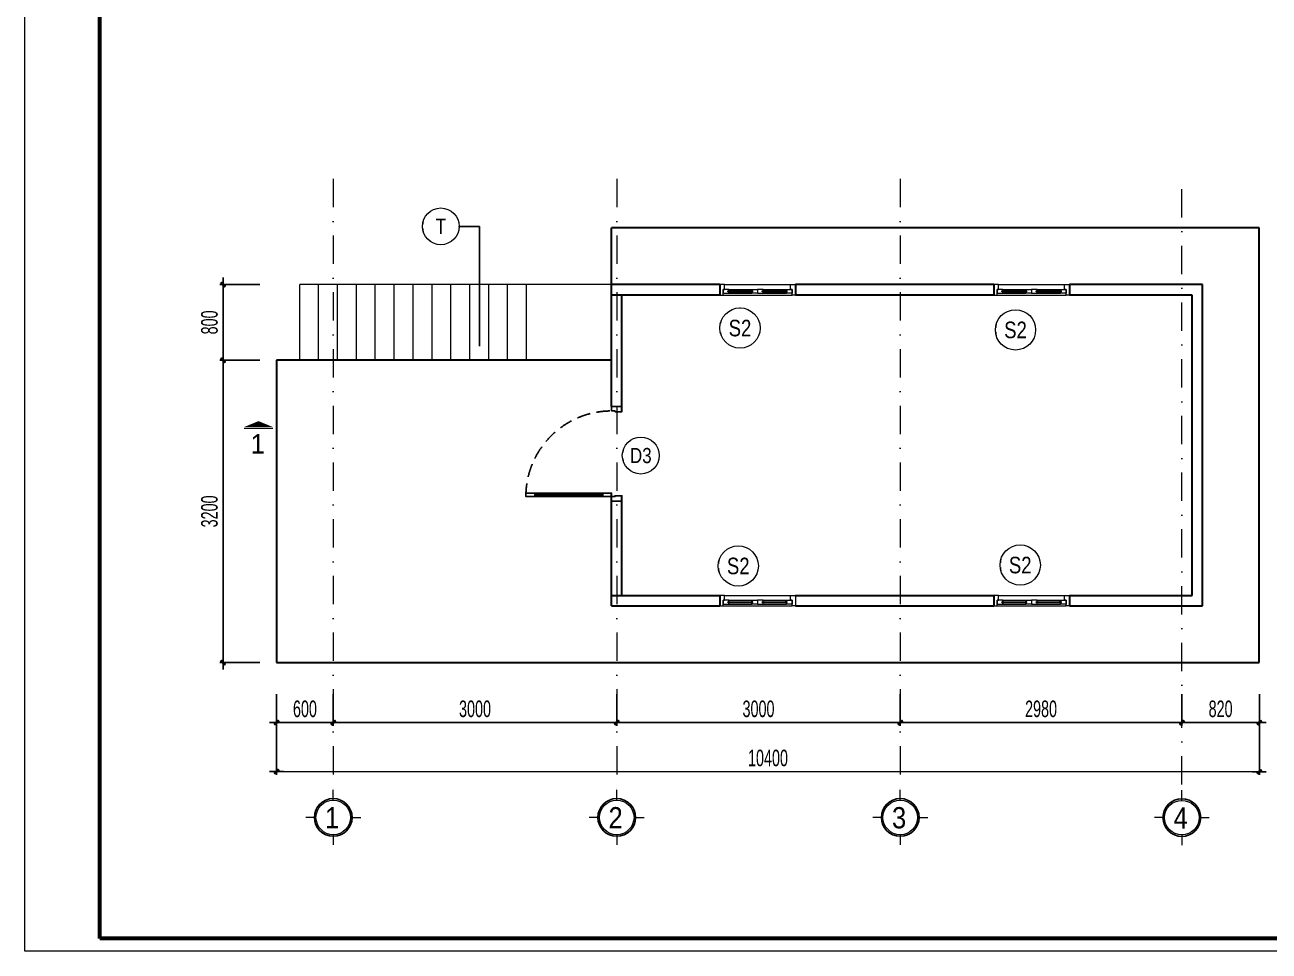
# Model space of a CAD drawing. Header units: millimetres. Extents: x 596422 to 1674380, y -367470 to 58862.
# Drawn here: x 829284 to 842451, y -263164 to -253363 of the extents above; entities that cross this region are included whole.
import ezdxf
from ezdxf.enums import TextEntityAlignment as Align

# ---------------------------------------------------------------- set-up
doc = ezdxf.new("R2010")
doc.units = ezdxf.units.MM
doc.header["$LTSCALE"] = 600
doc.header["$MEASUREMENT"] = 0
for name, pattern in [('ACAD_ISO07W100', [3, 0, -3]), ('DASHDOT', [1, 0.5, -0.25, 0, -0.25]), ('HIDDEN', [0.375, 0.25, -0.125])]:
    doc.linetypes.add(name, pattern=pattern)
doc.layers.get('0').update_dxf_attribs({"lineweight": 0})
doc.layers.get('Defpoints').update_dxf_attribs({"lineweight": 0})
for name, color, linetype, lineweight in [('- Nội Thất', 83, 'Continuous', 25), ('0.15_Cua', 144, 'Continuous', 15), ('A-WIPEOUT', 254, 'ACAD_ISO07W100', 0), ('ISO', 33, 'Continuous', 15), ('LC Dim', 8, 'Continuous', 18), ('LC ISO', 153, 'Continuous', 13), ('LC Khac', 4, 'Continuous', 9), ('LC Net dam 1', 30, 'Continuous', 30), ('LC Net manh', 9, 'Continuous', 5), ('LC Net truc', 79, 'DASHDOT', 13), ('LC Text1', 3, 'Continuous', 20), ('text', 1, 'Continuous', 20)]:
    doc.layers.add(name, color=color, linetype=linetype, lineweight=lineweight)
doc.layers.add('Khungten_LCDI', color=7, linetype='Continuous')
doc.layers.add('Kichthuoc', color=9, linetype='Continuous')
doc.styles.add('General text 2', font='arial.ttf')
doc.styles.add('HOATBIF', font='hoatbif.shx', dxfattribs={"width": 0.65})
doc.styles.add('Khungten', font='VHAVAN.TTF', dxfattribs={"width": 0.9, "height": 5000})
doc.styles.add('LC 1', font='VHAVANB.TTF')
doc.styles.add('Title', font='VHAVAN.TTF', dxfattribs={"width": 0.8})
doc.dimstyles.new('1-100 (1-60)', dxfattribs={"dimscale": 60, "dimtxt": 2.5, "dimasz": 0.35, "dimexe": 0.5, "dimexo": 0, "dimgap": 0.8, "dimtad": 1, "dimdec": 0, "dimzin": 0, "dimdsep": 46, "dimtxsty": 'HOATBIF', "dimblk1": 'DOT', "dimblk2": 'DOT', "dimsah": 1, "dimcen": -1, "dimdle": 1, "dimclrd": 256, "dimclre": 256, "dimclrt": 4, "dimadec": 3, "dimazin": 2, "dimtfac": 0.333333, "dimtdec": 0, "dimtix": 1, "dimtmove": 2, "dimatfit": 3, "dimldrblk": 'DOT', "dimfxl": 1, "dimtvp": 0.833333, "dimtolj": 1, "dimtzin": 0, "dimarcsym": 0})
doc.dimstyles.new('1-100(1-70)', dxfattribs={"dimscale": 70, "dimtxt": 2.5, "dimasz": 0.35, "dimexe": 0.5, "dimexo": 0, "dimgap": 0.8, "dimtad": 1, "dimdec": 0, "dimzin": 0, "dimdsep": 46, "dimtxsty": 'HOATBIF', "dimblk1": 'DOT', "dimblk2": 'DOT', "dimsah": 1, "dimcen": -1, "dimdle": 1, "dimclrd": 256, "dimclre": 256, "dimclrt": 4, "dimadec": 3, "dimazin": 2, "dimtfac": 0.333333, "dimtdec": 0, "dimtix": 1, "dimtmove": 2, "dimatfit": 3, "dimldrblk": 'DOT', "dimfxl": 1, "dimtvp": 0.833333, "dimtolj": 1, "dimtzin": 0, "dimarcsym": 0})

# ---------------------------------------------------------------- blocks, each defined once
blk = doc.blocks.new('*U1549')
for p, q in [((35, 0), (765, 0)), ((50, -110), (750, -110)), ((460, -20), (705, -20)), ((460, -60), (705, -60))]:
    blk.add_line(p, q)
at = {"color": 8, "lineweight": 5}
for p, q in [((95, -20), (340, -20)), ((95, -35), (340, -35)), ((95, -45), (340, -45)), ((95, -60), (340, -60)), ((460, -20), (705, -20)), ((460, -35), (705, -35)), ((460, -45), (705, -45)), ((460, -60), (705, -60))]:
    blk.add_line(p, q, dxfattribs=at)
for points in [[(0, 0), (35, 0), (35, -60), (50, -60), (50, -110), (0, -110), (0, 0)], [(800, 0), (765, 0), (765, -60), (750, -60), (750, -110), (800, -110), (800, 0)], [(460, -45), (460, -60), (400, -60), (400, -20), (460, -20), (460, -35), (450, -35), (450, -45), (460, -45)], [(705, -45), (705, -60), (765, -60), (765, -20), (705, -20), (705, -35), (715, -35), (715, -45), (705, -45)]]:
    blk.add_lwpolyline(points)
for points in [[(35, -20), (95, -20), (95, -35), (85, -35), (85, -45), (95, -45), (95, -60), (35, -60)], [(400, -20), (340, -20), (340, -35), (350, -35), (350, -45), (340, -45), (340, -60), (400, -60)]]:
    blk.add_lwpolyline(points, close=True)
for points in [[(95, -29, -0.312187), (102, -35, -0.312187)], [(95, -51, 0.312187), (102, -45, 0.312187)], [(340, -29, 0.312187), (333, -35, 0.312187)], [(340, -51, -0.312187), (333, -45, -0.312187)]]:
    blk.add_lwpolyline(points, format="xyb", dxfattribs=at)
for centre, start, end in [((459, -37), 14.2151, 83.5658), ((459, -43), 276.4342, 345.7849), ((706, -37), 96.4342, 165.7849), ((706, -43), 194.2151, 263.5658)]:
    blk.add_arc(centre, 8.25, start, end, dxfattribs=at)
blk = doc.blocks.new('*U1548')
for p, q in [((35, 0), (765, 0)), ((50, -110), (750, -110)), ((460, -20), (705, -20)), ((460, -60), (705, -60))]:
    blk.add_line(p, q)
at = {"color": 8, "lineweight": 5}
for p, q in [((95, -20), (340, -20)), ((95, -35), (340, -35)), ((95, -45), (340, -45)), ((95, -60), (340, -60)), ((460, -20), (705, -20)), ((460, -35), (705, -35)), ((460, -45), (705, -45)), ((460, -60), (705, -60))]:
    blk.add_line(p, q, dxfattribs=at)
for points in [[(0, 0), (35, 0), (35, -60), (50, -60), (50, -110), (0, -110), (0, 0)], [(800, 0), (765, 0), (765, -60), (750, -60), (750, -110), (800, -110), (800, 0)], [(460, -45), (460, -60), (400, -60), (400, -20), (460, -20), (460, -35), (450, -35), (450, -45), (460, -45)], [(705, -45), (705, -60), (765, -60), (765, -20), (705, -20), (705, -35), (715, -35), (715, -45), (705, -45)]]:
    blk.add_lwpolyline(points)
for points in [[(35, -20), (95, -20), (95, -35), (85, -35), (85, -45), (95, -45), (95, -60), (35, -60)], [(400, -20), (340, -20), (340, -35), (350, -35), (350, -45), (340, -45), (340, -60), (400, -60)]]:
    blk.add_lwpolyline(points, close=True)
for points in [[(95, -29, -0.312187), (102, -35, -0.312187)], [(95, -51, 0.312187), (102, -45, 0.312187)], [(340, -29, 0.312187), (333, -35, 0.312187)], [(340, -51, -0.312187), (333, -45, -0.312187)]]:
    blk.add_lwpolyline(points, format="xyb", dxfattribs=at)
for centre, start, end in [((459, -37), 14.2151, 83.5658), ((459, -43), 276.4342, 345.7849), ((706, -37), 96.4342, 165.7849), ((706, -43), 194.2151, 263.5658)]:
    blk.add_arc(centre, 8.25, start, end, dxfattribs=at)
blk = doc.blocks.new('*U1405')
blk.add_line((-70, 100), (-70, 867))
for points in [[(-50, 0), (-50, 967), (-90, 967), (-90, 0)], [(-50, 100), (-90, 100), (-90, 867), (-50, 867)], [(0, -117), (-60, -117), (-60, -40), (-50, -40), (-50, 0), (0, 0)], [(-1067, -117), (-1007, -117), (-1007, -40), (-1017, -40), (-1017, 0), (-1067, 0)]]:
    blk.add_lwpolyline(points, close=True)
at = {"linetype": 'HIDDEN'}
blk.add_arc((-50, 0), 967, 90, 180, dxfattribs=at)
blk = doc.blocks.new('LCDI-new')
at = {"layer": 'Defpoints', "lineweight": 0}
blk.add_lwpolyline([(-1626044.71, 488105.01), (-1626044.71, 488402.01), (-1625624.71, 488402.01), (-1625624.71, 488105.01)], close=True, dxfattribs=at)
at = {"layer": 'Khungten_LCDI', "color": 5, "lineweight": 60}
blk.add_lwpolyline([(-1626032.71, 488107.01), (-1626032.71, 488400.01), (-1625626.71, 488400.01), (-1625626.71, 488107.01)], close=True, dxfattribs=at)
at = {"color": 2, "style": 'Title', "width": 1.824646}
for tag, p, p2 in [('TENBANVE1', (-1625663.58, 488164.65), (-1625629.32, 488164.65)), ('TENBANVE2', (-1625663.58, 488157.89), (-1625629.32, 488157.89))]:
    blk.add_attdef(tag, text='', height=2.5, dxfattribs=at).set_placement(p, p2, align=Align.FIT)
at = {"color": 7, "style": 'Khungten', "width": 0.8}
for tag, p in [('REVISION', (-1625637.72, 488146.05)), ('NGAYHT', (-1625637.25, 488137.42))]:
    blk.add_attdef(tag, text='', height=2, dxfattribs=at).set_placement(p, align=Align.CENTER)
at = {"color": 2, "style": 'Title', "width": 0.7}
blk.add_attdef('SOBANVE', text='', height=2.5, dxfattribs=at).set_placement((-1625637.09, 488114.55), align=Align.CENTER)
blk = doc.blocks.new('*U10')
at = {"layer": 'A-WIPEOUT'}
blk.add_lwpolyline([(0, 4.25), (-2.5, 3.44), (-4.04, 1.31), (-4.04, -1.31), (-2.5, -3.44), (0, -4.25), (2.5, -3.44), (4.04, -1.31), (4.04, 1.31), (2.5, 3.44)], close=True, dxfattribs=at)
blk.add_wipeout([(0, 4.25), (-2.5, 3.44), (-4.04, 1.31), (-4.04, -1.31), (-2.5, -3.44), (0, -4.25), (2.5, -3.44), (4.04, -1.31), (4.04, 1.31), (2.5, 3.44)]).dxf.layer = 'A-WIPEOUT'
blk.add_circle((0, 0), 4.25)
at = {"layer": 'text', "style": 'General text 2', "width": 0.8, "flags": 8}
blk.add_attdef('SYMBOL', text='', height=3.5, dxfattribs=at).set_placement((0, 0), align=Align.MIDDLE_CENTER)
blk = doc.blocks.new('DOT')
at = {"layer": 'Kichthuoc'}
blk.add_line((-3, 0), (3, 0), dxfattribs=at)
at = {"layer": 'Kichthuoc', "color": 4}
blk.add_line((-1, -1), (1, 1), dxfattribs=at)
blk.add_lwpolyline([(0.5, 1), (-1, -0.5), (-0.5, -1), (1, 0.5)], close=True, dxfattribs=at)
blk = doc.blocks.new('*D1437')
at = {"layer": 'Defpoints', "color": 0, "transparency": 16777216}
for p in [(831948, -260445), (832548, -260445), (832548, -260745)]:
    blk.add_point(p, dxfattribs=at)
at = {"layer": 'LC Dim', "lineweight": -2, "transparency": 16777216}
for p, q in [((831948, -260445), (831948, -260780)), ((832548, -260445), (832548, -260780)), ((831972, -260745), (832523, -260745))]:
    blk.add_line(p, q, dxfattribs=at)
at = {"layer": 'LC Dim', "lineweight": -2, "transparency": 16777216, "xscale": 24.5, "yscale": 24.5, "zscale": 24.5}
for p, rotation in [((831948, -260745), 179.9999999999934), ((832548, -260745), 359.9999999999933)]:
    blk.add_blockref('DOT', p, dxfattribs=dict(at, rotation=rotation))
at = {"layer": 'LC Dim', "color": 4, "transparency": 16777216, "insert": (832248, -260601), "char_height": 175, "attachment_point": 5, "style": 'HOATBIF'}
blk.add_mtext('\\A1;600', dxfattribs=at)
blk = doc.blocks.new('_Dot')
at = {"color": 0, "linetype": 'ByBlock', "lineweight": -2}
blk.add_line((-0.5, 0), (-1, 0), dxfattribs=at)
at = {"color": 0, "linetype": 'ByBlock', "const_width": 0.5}
blk.add_lwpolyline([(-0.25, 0, 1), (0.25, 0, 1)], format="xyb", close=True, dxfattribs=at)
blk = doc.blocks.new('*D1438')
at = {"layer": 'Defpoints', "color": 0, "transparency": 16777216}
for p in [(832548, -260445), (835548, -260445), (835548, -260745)]:
    blk.add_point(p, dxfattribs=at)
at = {"layer": 'LC Dim', "lineweight": -2, "transparency": 16777216}
for p, q in [((832548, -260445), (832548, -260780)), ((835548, -260445), (835548, -260780)), ((832572, -260745), (835523, -260745))]:
    blk.add_line(p, q, dxfattribs=at)
at = {"layer": 'LC Dim', "lineweight": -2, "transparency": 16777216, "xscale": 24.5, "yscale": 24.5, "zscale": 24.5}
for p, rotation in [((832548, -260745), 179.999999999999), ((835548, -260745), 359.999999999999)]:
    blk.add_blockref('DOT', p, dxfattribs=dict(at, rotation=rotation))
at = {"layer": 'LC Dim', "color": 4, "transparency": 16777216, "insert": (834048, -260601), "char_height": 175, "attachment_point": 5, "style": 'HOATBIF'}
blk.add_mtext('\\A1;3000', dxfattribs=at)
blk = doc.blocks.new('*D1439')
at = {"layer": 'Defpoints', "color": 0, "transparency": 16777216}
for p in [(835548, -260445), (838548, -260445), (838548, -260745)]:
    blk.add_point(p, dxfattribs=at)
at = {"layer": 'LC Dim', "lineweight": -2, "transparency": 16777216}
for p, q in [((835548, -260445), (835548, -260780)), ((838548, -260445), (838548, -260780)), ((835572, -260745), (838523, -260745))]:
    blk.add_line(p, q, dxfattribs=at)
at = {"layer": 'LC Dim', "lineweight": -2, "transparency": 16777216, "xscale": 24.5, "yscale": 24.5, "zscale": 24.5}
for p, rotation in [((835548, -260745), 179.999999999999), ((838548, -260745), 359.999999999999)]:
    blk.add_blockref('DOT', p, dxfattribs=dict(at, rotation=rotation))
at = {"layer": 'LC Dim', "color": 4, "transparency": 16777216, "insert": (837048, -260601), "char_height": 175, "attachment_point": 5, "style": 'HOATBIF'}
blk.add_mtext('\\A1;3000', dxfattribs=at)
blk = doc.blocks.new('*D1440')
at = {"layer": 'Defpoints', "color": 0, "transparency": 16777216}
for p in [(838548, -260445), (841528, -260445), (841528, -260745)]:
    blk.add_point(p, dxfattribs=at)
at = {"layer": 'LC Dim', "lineweight": -2, "transparency": 16777216}
for p, q in [((838548, -260445), (838548, -260780)), ((841528, -260445), (841528, -260780)), ((838572, -260745), (841503, -260745))]:
    blk.add_line(p, q, dxfattribs=at)
at = {"layer": 'LC Dim', "lineweight": -2, "transparency": 16777216, "xscale": 24.5, "yscale": 24.5, "zscale": 24.5}
for p, rotation in [((838548, -260745), 179.999999999999), ((841528, -260745), 359.999999999999)]:
    blk.add_blockref('DOT', p, dxfattribs=dict(at, rotation=rotation))
at = {"layer": 'LC Dim', "color": 4, "transparency": 16777216, "insert": (840038, -260601), "char_height": 175, "attachment_point": 5, "style": 'HOATBIF'}
blk.add_mtext('\\A1;2980', dxfattribs=at)
blk = doc.blocks.new('*D1441')
at = {"layer": 'Defpoints', "color": 0, "transparency": 16777216}
for p in [(841528, -260445), (842348, -260445), (842348, -260745)]:
    blk.add_point(p, dxfattribs=at)
at = {"layer": 'LC Dim', "lineweight": -2, "transparency": 16777216}
for p, q in [((841528, -260445), (841528, -260780)), ((842348, -260445), (842348, -260780)), ((841552, -260745), (842323, -260745))]:
    blk.add_line(p, q, dxfattribs=at)
at = {"layer": 'LC Dim', "lineweight": -2, "transparency": 16777216, "xscale": 24.5, "yscale": 24.5, "zscale": 24.5}
for p, rotation in [((841528, -260745), 179.999999999999), ((842348, -260745), 359.999999999999)]:
    blk.add_blockref('DOT', p, dxfattribs=dict(at, rotation=rotation))
at = {"layer": 'LC Dim', "color": 4, "transparency": 16777216, "insert": (841938, -260601), "char_height": 175, "attachment_point": 5, "style": 'HOATBIF'}
blk.add_mtext('\\A1;820', dxfattribs=at)
blk = doc.blocks.new('*D1442')
at = {"layer": 'Defpoints', "color": 0, "transparency": 16777216}
for p in [(831770, -256111), (831382, -256911), (831770, -256911)]:
    blk.add_point(p, dxfattribs=at)
at = {"layer": 'LC Dim', "lineweight": -2, "transparency": 16777216}
for p, q in [((831770, -256111), (831347, -256111)), ((831382, -256136), (831382, -256887)), ((831770, -256911), (831347, -256911))]:
    blk.add_line(p, q, dxfattribs=at)
at = {"layer": 'LC Dim', "lineweight": -2, "transparency": 16777216, "xscale": 24.5, "yscale": 24.5, "zscale": 24.5}
for p, rotation in [((831382, -256111), 89.99999999999336), ((831382, -256911), 269.9999999999933)]:
    blk.add_blockref('DOT', p, dxfattribs=dict(at, rotation=rotation))
at = {"layer": 'LC Dim', "color": 4, "transparency": 16777216, "insert": (831238, -256511), "char_height": 175, "attachment_point": 5, "rotation": 90, "style": 'HOATBIF'}
blk.add_mtext('\\A1;800', dxfattribs=at)
blk = doc.blocks.new('*D1443')
at = {"layer": 'Defpoints', "color": 0, "transparency": 16777216}
for p in [(831770, -256911), (831382, -260111), (831770, -260111)]:
    blk.add_point(p, dxfattribs=at)
at = {"layer": 'LC Dim', "lineweight": -2, "transparency": 16777216}
for p, q in [((831770, -256911), (831347, -256911)), ((831382, -256936), (831382, -260087)), ((831770, -260111), (831347, -260111))]:
    blk.add_line(p, q, dxfattribs=at)
at = {"layer": 'LC Dim', "lineweight": -2, "transparency": 16777216, "xscale": 24.5, "yscale": 24.5, "zscale": 24.5}
for p, rotation in [((831382, -256911), 89.99999999999336), ((831382, -260111), 269.9999999999933)]:
    blk.add_blockref('DOT', p, dxfattribs=dict(at, rotation=rotation))
at = {"layer": 'LC Dim', "color": 4, "transparency": 16777216, "insert": (831238, -258511), "char_height": 175, "attachment_point": 5, "rotation": 90, "style": 'HOATBIF'}
blk.add_mtext('\\A1;3200', dxfattribs=at)
blk = doc.blocks.new('*D1453')
at = {"layer": 'Defpoints', "color": 0, "transparency": 16777216}
for p in [(831948, -260445), (842348, -260446), (842348, -261265)]:
    blk.add_point(p, dxfattribs=at)
at = {"layer": 'LC Dim', "lineweight": -2, "transparency": 16777216}
for p, q in [((831948, -260445), (831948, -261299)), ((842348, -260446), (842348, -261300)), ((831972, -261264), (842323, -261265))]:
    blk.add_line(p, q, dxfattribs=at)
at = {"layer": 'LC Dim', "lineweight": -2, "transparency": 16777216, "xscale": 24.5, "yscale": 24.5, "zscale": 24.5}
for p, rotation in [((831948, -261264), 179.9961099071033), ((842348, -261265), 359.9961099071033)]:
    blk.add_blockref('DOT', p, dxfattribs=dict(at, rotation=rotation))
at = {"layer": 'LC Dim', "color": 4, "transparency": 16777216, "insert": (837148, -261121), "char_height": 175, "attachment_point": 5, "rotation": 359.9961, "style": 'HOATBIF'}
blk.add_mtext('\\A1;10400', dxfattribs=at)
blk = doc.blocks.new('TTRUC')
at = {"layer": 'ISO'}
for p, q in [((0, 6.37), (0, 10.13)), ((-6.37, 0), (-10.13, 0)), ((6.37, 0), (10.13, 0)), ((0, -6.37), (0, -10.13))]:
    blk.add_line(p, q, dxfattribs=at)
blk.add_circle((0, 0), 6.37, dxfattribs=at)
at = {"layer": 'Kichthuoc'}
blk.add_circle((0, 0), 6.95, dxfattribs=at)

msp = doc.modelspace()

# ---------------------------------------------------------------- linework, layer by layer
at = {"layer": 'LC Khac', "color": 1, "ltscale": 2}
msp.add_line((831908, -257633.7), (831605, -257633.7), dxfattribs=at)
msp.add_lwpolyline([(831756.5, -257555.4, 0, 294.2, 0), (831756.5, -257616.1, 171.6, 171.6, 0)], format="xyseb", dxfattribs=at)
at = {"layer": 'LC Net dam 1'}
for p, q in [((842347.7, -255511.1), (835492.7, -255511.1)), ((835492.7, -256111.1), (835492.7, -255511.1)), ((842347.7, -260111.1), (842347.7, -255511.1)), ((835492.7, -257401.1), (835492.7, -256111.1)), ((836637.7, -256111.1), (835492.7, -256111.1)), ((836637.7, -256221.1), (835492.7, -256221.1)), ((835602.7, -257457.3), (835602.7, -256221.1)), ((836637.7, -256111.1), (836637.7, -256221.1)), ((837437.7, -256111.1), (837437.7, -256221.1)), ((839537.7, -256111.1), (837437.7, -256111.1)), ((839537.7, -256221.1), (837437.7, -256221.1)), ((839537.7, -256111.1), (839537.7, -256221.1)), ((841747.7, -256111.1), (840337.7, -256111.1)), ((840337.7, -256111.1), (840337.7, -256221.1)), ((841637.7, -256221.1), (840337.7, -256221.1)), ((841637.7, -259401.1), (841637.7, -256221.1)), ((841747.7, -259511.1), (841747.7, -256111.1)), ((831947.7, -256911.1), (831947.7, -260111.1)), ((835492.7, -256911.1), (831947.7, -256911.1)), ((835492.7, -259511.1), (835492.7, -258316.7)), ((835602.7, -259401.1), (835602.7, -258344.8)), ((835492.7, -259401.1), (836637.7, -259401.1)), ((835492.7, -259511.1), (836637.7, -259511.1)), ((836637.7, -259401.1), (836637.7, -259511.1)), ((837437.7, -259401.1), (839537.7, -259401.1)), ((837437.7, -259511.1), (839537.7, -259511.1)), ((839537.7, -259401.1), (839537.7, -259511.1)), ((840337.7, -259401.1), (840337.7, -259511.1)), ((840337.7, -259401.1), (841637.7, -259401.1)), ((840337.7, -259511.1), (841747.7, -259511.1)), ((831947.7, -260111.1), (842347.7, -260111.1))]:
    msp.add_line(p, q, dxfattribs=at)
at = {"layer": 'LC Net manh'}
for p, q in [((835492.7, -256111.1), (832192.7, -256111.1)), ((832192.7, -256911.1), (832192.7, -256111.1)), ((832392.7, -256911.1), (832392.7, -256111.1)), ((832592.7, -256911.1), (832592.7, -256111.1)), ((832792.7, -256911.1), (832792.7, -256111.1)), ((832992.7, -256911.1), (832992.7, -256111.1)), ((833192.7, -256911.1), (833192.7, -256111.1)), ((833392.7, -256911.1), (833392.7, -256111.1)), ((833592.7, -256911.1), (833592.7, -256111.1)), ((833792.7, -256911.1), (833792.7, -256111.1)), ((833992.7, -256911.1), (833992.7, -256111.1)), ((834192.7, -256911.1), (834192.7, -256111.1)), ((834392.7, -256911.1), (834392.7, -256111.1)), ((834592.7, -256911.1), (834592.7, -256111.1))]:
    msp.add_line(p, q, dxfattribs=at)
at = {"layer": 'LC Net truc'}
for p, q in [((832547.7, -254992.3), (832547.7, -261458.6)), ((835547.7, -254992.3), (835547.7, -261458.6)), ((838547.7, -254992.3), (838547.7, -261458.6)), ((841527.7, -261400.6), (841529.4, -255064.8)), ((837437.7, -259401.1), (837437.7, -259511.1))]:
    msp.add_line(p, q, dxfattribs=at)

# ---------------------------------------------------------------- block references
at = {"layer": '- Nội Thất', "xscale": -0.9375000000001709, "yscale": 0.9375000000001709, "zscale": 0.9375000000001709, "rotation": 89.99999999995859}
msp.add_blockref('*U1405', (835492.7, -258401.1), dxfattribs=at)
at = {"layer": '0.15_Cua', "xscale": -1, "rotation": 180}
for name, p in [('*U1548', (836637.7, -256221.1)), ('*U1549', (839537.7, -256221.1)), ('*U1548', (836637.7, -259511.1)), ('*U1549', (839537.7, -259511.1))]:
    msp.add_blockref(name, p, dxfattribs=at)
at = {"layer": 'Kichthuoc', "xscale": 66.00000000007024, "yscale": 66.00000000007024, "zscale": 66.00000000007024}
msp.add_blockref('LCDI-new', (108148235.2, -32478094.3), dxfattribs=at)
at = {"layer": 'LC ISO', "xscale": 28.69141044115101, "yscale": 28.69141044115101, "zscale": 28.69141044115101}
for p in [(832547.7, -261749.3), (835547.7, -261749.3), (838547.7, -261749.3), (841527.8, -261751.2)]:
    msp.add_blockref('TTRUC', p, dxfattribs=at)

# ---------------------------------------------------------------- texts
at = {"ltscale": 2, "style": 'LC 1'}
msp.add_attdef('1', text='A', height=205.9, dxfattribs=at).set_placement((831749.1, -257796.3), align=Align.MIDDLE_CENTER)
at = {"layer": 'LC Text1', "ltscale": 0.2, "style": 'LC 1', "width": 0.9}
for s, p in [('1', (832535.7, -261932)), ('2', (835535.7, -261932)), ('3', (838535.7, -261932)), ('4', (841515.7, -261934))]:
    msp.add_text(s, height=224.7, dxfattribs=at).set_placement(p, align=Align.BOTTOM_CENTER)

# ---------------------------------------------------------------- dimensions: what is measured, and where the dimension line sits
at = {"layer": 'LC Dim'}
for p1, p2, distance, picture, middle in [((831769.8, -256111.1), (831769.8, -256911.1), -387.9, '*D1442', (831238.4, -256511.1)), ((831947.7, -260445.4), (842347.7, -260446.1), -819, '*D1453', (837147.7, -261121.3)), ((831947.7, -260445.5), (832547.7, -260445.5), -299.4, '*D1437', (832247.7, -260601.4))]:
    dim = msp.add_aligned_dim(p1=p1, p2=p2, distance=distance, dimstyle='1-100(1-70)', dxfattribs=at)
    dim.commit()
    dim.dimension.update_dxf_attribs({"geometry": picture, "text_midpoint": middle})
for base, p1, p2, angle, picture, middle in [((831381.9, -260111.1), (831769.8, -256911.1), (831769.8, -260111.1), 90, '*D1443', (831238.4, -258511.1)), ((835547.7, -260744.9), (832547.7, -260445.5), (835547.7, -260445.5), 180, '*D1438', (834047.7, -260601.4)), ((838547.7, -260744.9), (835547.7, -260445.5), (838547.7, -260445.5), 180, '*D1439', (837047.7, -260601.4)), ((841528, -260744.9), (838547.7, -260445.5), (841528, -260445.5), 180, '*D1440', (840037.9, -260601.4)), ((842347.7, -260744.9), (841528, -260445.5), (842347.7, -260445.5), 180, '*D1441', (841937.9, -260601.4))]:
    dim = msp.add_linear_dim(base=base, p1=p1, p2=p2, angle=angle, dimstyle='1-100(1-70)', dxfattribs=at)
    dim.commit()
    dim.dimension.update_dxf_attribs({"geometry": picture, "text_midpoint": middle})

# ---------------------------------------------------------------- next in the draw order: block references
at = {"layer": 'LC Net manh'}
ref = msp.add_blockref('*U10', (833685.8, -255494.4), dxfattribs=dict(at, xscale=45.74117647051717, yscale=45.74117647051717, zscale=45.74117647051717, rotation=359.9999999999933))
ref.add_attrib('SYMBOL', 'T', dxfattribs={"layer": 'text', "height": 160.1, "style": 'General text 2', "width": 0.8}).set_placement((833685.8, -255494.4), align=Align.MIDDLE_CENTER)
ref = msp.add_blockref('*U10', (836852.1, -256570.7), dxfattribs=dict(at, xscale=50.15744490753962, yscale=50.15744490753962, zscale=50.15744490753962))
ref.add_attrib('SYMBOL', 'S2', dxfattribs={"layer": 'text', "height": 175.55, "style": 'General text 2', "width": 0.8}).set_placement((836852.1, -256570.7), align=Align.MIDDLE_CENTER)
ref = msp.add_blockref('*U10', (839767.5, -256590.2), dxfattribs=dict(at, xscale=50.15744490753962, yscale=50.15744490753962, zscale=50.15744490753962))
ref.add_attrib('SYMBOL', 'S2', dxfattribs={"layer": 'text', "height": 175.55, "style": 'General text 2', "width": 0.8}).set_placement((839767.5, -256590.2), align=Align.MIDDLE_CENTER)
ref = msp.add_blockref('*U10', (835802.2, -257919.7), dxfattribs=dict(at, xscale=45.97765783191132, yscale=45.97765783191132, zscale=45.97765783191132))
ref.add_attrib('SYMBOL', 'D3', dxfattribs={"layer": 'text', "height": 160.92, "style": 'General text 2', "width": 0.8}).set_placement((835802.2, -257919.7), align=Align.MIDDLE_CENTER)
ref = msp.add_blockref('*U10', (836833.7, -259088.1), dxfattribs=dict(at, xscale=50.15744490753962, yscale=50.15744490753962, zscale=50.15744490753962))
ref.add_attrib('SYMBOL', 'S2', dxfattribs={"layer": 'text', "height": 175.55, "style": 'General text 2', "width": 0.8}).set_placement((836833.7, -259088.1), align=Align.MIDDLE_CENTER)
ref = msp.add_blockref('*U10', (839817.3, -259078.4), dxfattribs=dict(at, xscale=50.15744490753962, yscale=50.15744490753962, zscale=50.15744490753962))
ref.add_attrib('SYMBOL', 'S2', dxfattribs={"layer": 'text', "height": 175.55, "style": 'General text 2', "width": 0.8}).set_placement((839817.3, -259078.4), align=Align.MIDDLE_CENTER)

# ---------------------------------------------------------------- next in the draw order: leaders
msp.add_leader([(833880.1, -255497.4), (834096, -255497.4), (834096, -256763.4)], dimstyle='1-100 (1-60)', override={"dimgap": 0.8, "dimtad": 0})

doc.saveas('drawing.dxf')
